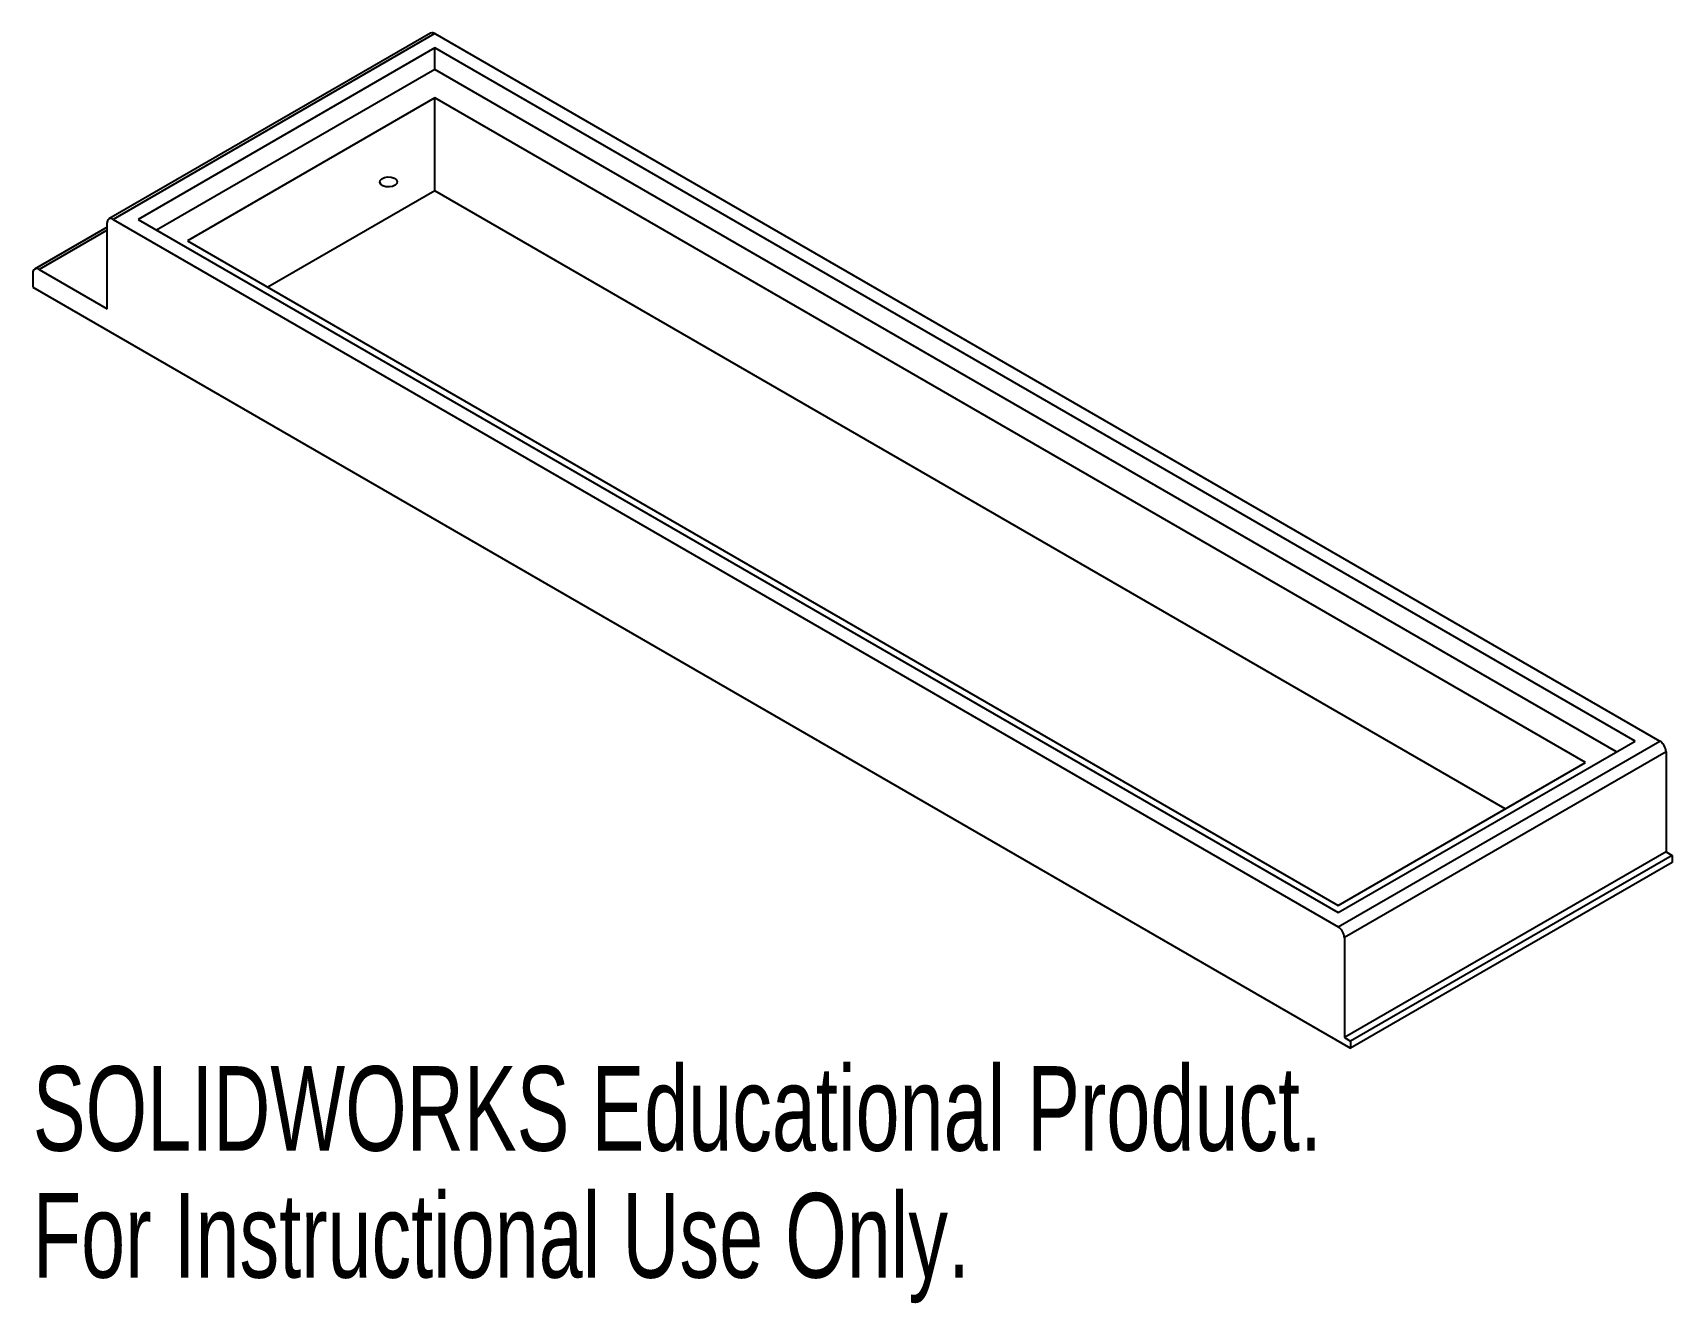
# Paper-space layout '_Isometric' of a CAD drawing. Header units: millimetres. Extents: x -18.4 to 75.3, y -68.6 to 3.9.
import ezdxf

# ---------------------------------------------------------------- set-up
doc = ezdxf.new("R2010")
doc.units = ezdxf.units.MM
doc.styles.add('SLDTEXTSTYLE0', font='TXT', dxfattribs={"width": 0.7})

psp = doc.layouts.new('_Isometric')

# ---------------------------------------------------------------- linework, layer by layer
at = {"color": 7, "linetype": 'Continuous', "lineweight": 25}
for p, q in [((4.346, 3.904), (-14.039, -6.71)), ((4.596, 3.879), (-13.789, -6.734)), ((4.596, 3.879), (74.6, -36.533)), ((4.596, 3.063), (-12.374, -6.734)), ((73.186, -36.533), (4.596, 3.063)), ((4.596, 1.838), (4.596, 3.063)), ((4.596, 1.838), (-11.314, -7.347)), ((72.125, -37.146), (4.596, 1.838)), ((4.596, 0.205), (-9.546, -7.959)), ((70.357, -37.758), (4.596, 0.205)), ((4.596, -5.103), (4.596, 0.205)), ((4.596, -5.103), (-4.949, -10.613)), ((65.76, -40.412), (4.596, -5.103)), ((-14.142, -7.178), (-18.281, -9.568)), ((-14.142, -7.347), (-18.031, -9.593)), ((-14.142, -11.838), (-14.142, -6.938)), ((-13.789, -6.734), (56.215, -47.147)), ((-12.374, -6.734), (56.215, -46.33)), ((-9.546, -7.959), (56.215, -45.922)), ((-18.385, -9.797), (-18.385, -10.613)), ((-18.031, -9.593), (-14.142, -11.838)), ((-18.385, -10.613), (56.922, -54.087)), ((56.215, -47.147), (74.6, -36.533)), ((56.215, -46.33), (73.186, -36.533)), ((74.953, -37.146), (56.569, -47.759)), ((74.953, -37.146), (74.953, -42.861)), ((56.215, -45.922), (70.357, -37.758)), ((74.953, -42.861), (56.569, -53.475)), ((75.307, -43.065), (56.922, -53.679)), ((74.953, -42.861), (75.307, -43.065)), ((75.307, -43.065), (75.307, -43.474)), ((75.307, -43.474), (56.922, -54.087)), ((56.569, -47.759), (56.569, -53.475)), ((56.569, -53.475), (56.922, -53.679)), ((56.922, -53.679), (56.922, -54.087))]:
    psp.add_line(p, q, dxfattribs=at)
at = {"color": 7, "linetype": 'Continuous', "flags": 128}
psp.add_lwpolyline([(2.179, -4.847), (1.992, -4.88), (1.798, -4.868), (1.627, -4.815), (1.503, -4.728), (1.447, -4.62), (1.466, -4.508), (1.559, -4.409), (1.71, -4.337), (1.897, -4.305), (2.091, -4.316), (2.263, -4.37), (2.386, -4.457), (2.442, -4.565), (2.423, -4.677), (2.33, -4.776), (2.179, -4.847)], dxfattribs=at)
at = {"color": 7, "linetype": 'Continuous', "lineweight": 25}
for centre, radius, start, end in [((4.45, 3.675), 0.251, 54.38242, 114.30712), ((-13.927, -6.904), 0.218, 50.79671, 189.21404), ((-18.169, -9.762), 0.218, 50.79671, 189.21404), ((74.186, -37.181), 0.768, 2.60548, 57.39452), ((55.801, -47.794), 0.768, 2.60548, 57.39452)]:
    psp.add_arc(centre, radius, start, end, dxfattribs=at)

# ---------------------------------------------------------------- texts
at = {"color": 7, "linetype": 'Continuous', "char_height": 4.83362, "attachment_point": 1, "style": 'SLDTEXTSTYLE0'}
for s, insert in [('SOLIDWORKS Educational Product.', (-18.388, -55.107)), ('For Instructional Use Only.', (-18.388, -62.357))]:
    psp.add_mtext(s, dxfattribs=dict(at, insert=insert))

doc.saveas('drawing.dxf')
